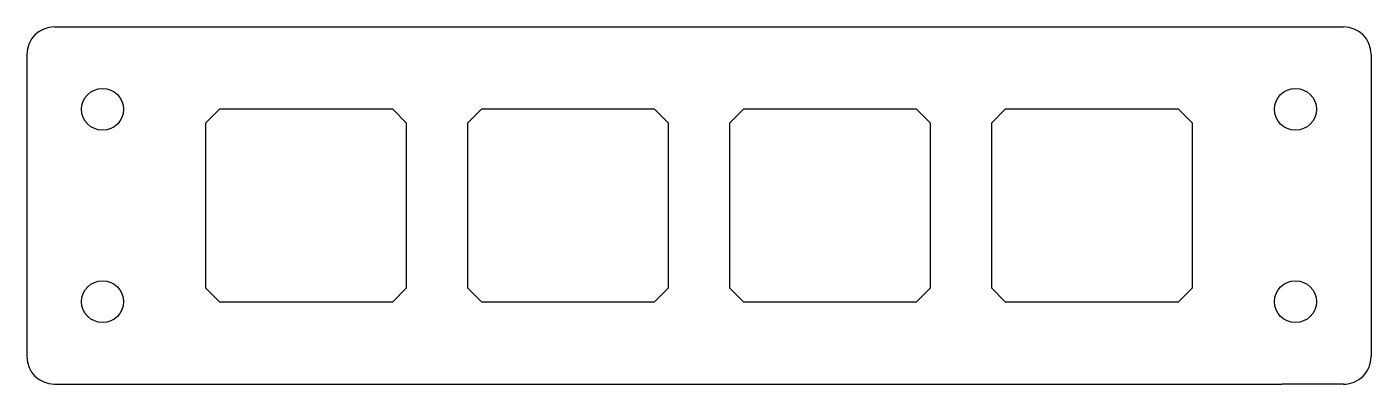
# Model space of a CAD drawing. Extents: x 1.49 to 5.33, y -5.59 to -4.57.
import ezdxf

# ---------------------------------------------------------------- set-up
doc = ezdxf.new("R2010")
doc.units = 0
doc.header["$MEASUREMENT"] = 0
doc.layers.add('BLACK', color=7, linetype='CONTINUOUS')

msp = doc.modelspace()

# ---------------------------------------------------------------- linework, layer by layer
at = {"layer": 'BLACK', "linetype": 'CONTINUOUS'}
for p, q in [((1.56457, -4.57126), (5.25551, -4.57126)), ((1.48583, -4.65), (1.48583, -5.51614)), ((5.33425, -4.65), (5.33425, -5.51614)), ((2.03701, -4.80748), (1.99764, -4.84685)), ((2.53307, -4.80748), (2.03701, -4.80748)), ((2.57244, -4.84685), (2.53307, -4.80748)), ((2.78701, -4.80748), (2.74764, -4.84685)), ((3.28307, -4.80748), (2.78701, -4.80748)), ((3.32244, -4.84685), (3.28307, -4.80748)), ((3.53701, -4.80748), (3.49764, -4.84685)), ((4.03307, -4.80748), (3.53701, -4.80748)), ((4.07244, -4.84685), (4.03307, -4.80748)), ((4.28701, -4.80748), (4.24764, -4.84685)), ((4.78307, -4.80748), (4.28701, -4.80748)), ((4.82244, -4.84685), (4.78307, -4.80748)), ((1.99764, -4.84685), (1.99764, -5.31929)), ((2.57244, -5.31929), (2.57244, -4.84685)), ((2.74764, -4.84685), (2.74764, -5.31929)), ((3.32244, -5.31929), (3.32244, -4.84685)), ((3.49764, -4.84685), (3.49764, -5.31929)), ((4.07244, -5.31929), (4.07244, -4.84685)), ((4.24764, -4.84685), (4.24764, -5.31929)), ((4.82244, -5.31929), (4.82244, -4.84685)), ((1.99764, -5.31929), (2.03701, -5.35866)), ((2.53307, -5.35866), (2.57244, -5.31929)), ((2.74764, -5.31929), (2.78701, -5.35866)), ((3.28307, -5.35866), (3.32244, -5.31929)), ((3.49764, -5.31929), (3.53701, -5.35866)), ((4.03307, -5.35866), (4.07244, -5.31929)), ((4.24764, -5.31929), (4.28701, -5.35866)), ((4.78307, -5.35866), (4.82244, -5.31929)), ((2.03701, -5.35866), (2.53307, -5.35866)), ((2.78701, -5.35866), (3.28307, -5.35866)), ((3.53701, -5.35866), (4.03307, -5.35866)), ((4.28701, -5.35866), (4.78307, -5.35866)), ((1.56457, -5.59488), (2.01142, -5.59488)), ((2.01142, -5.59488), (5.07874, -5.59488)), ((5.25551, -5.59488), (5.07874, -5.59488))]:
    msp.add_line(p, q, dxfattribs=at)
at = {"layer": 'BLACK'}
for centre in [(1.70236, -4.80748), (5.11772, -4.80748), (1.70236, -5.35866), (5.11772, -5.35866)]:
    msp.add_circle(centre, 0.06, dxfattribs=at)
for centre, start, end in [((1.56457, -4.65), -270, -180), ((5.25551, -4.65), 0.28722, 90), ((1.56457, -5.51614), -180, -90), ((5.25551, -5.51614), -90, 0.00003)]:
    msp.add_arc(centre, 0.07874, start, end, dxfattribs=at)

doc.saveas('drawing.dxf')
